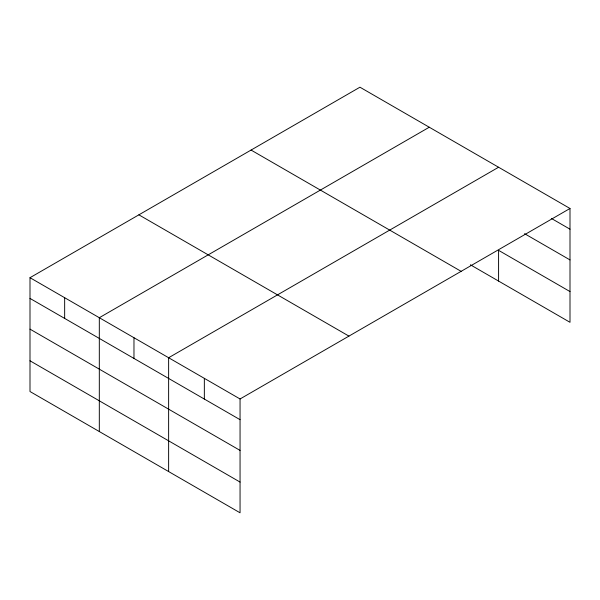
<?xml version="1.0" encoding="UTF-8"?>
<svg xmlns="http://www.w3.org/2000/svg" width="600" height="600" viewBox="0 0 600 600"><rect width="100%" height="100%" fill="white"/><g stroke="black" fill="none" stroke-linecap="round" stroke-linejoin="round"><path stroke-width="0.9" d="M470.37 264.78L570 322.305L570 208.478L359.947 87.203L30 277.695L30 391.522L240.053 512.798L240.053 398.97L30 277.695M429.27 127.222L99.315 317.715L99.315 431.543M498.585 167.243L168.63 357.735L168.63 471.562M240.053 398.97L570 208.478M551.332 218.407L570 229.185M524.55 233.678L570 259.913M570 291.57L498.585 250.343L498.585 281.07M251.07 150.067L461.115 271.335M138.885 214.837L348.93 336.105M30 298.41L240.053 419.678M30 329.138L240.053 450.405M30 360.795L240.053 482.07M204.345 378.353L204.345 399.06M133.972 337.725L133.972 358.44M64.657 297.705L64.657 318.42"/></g></svg>
